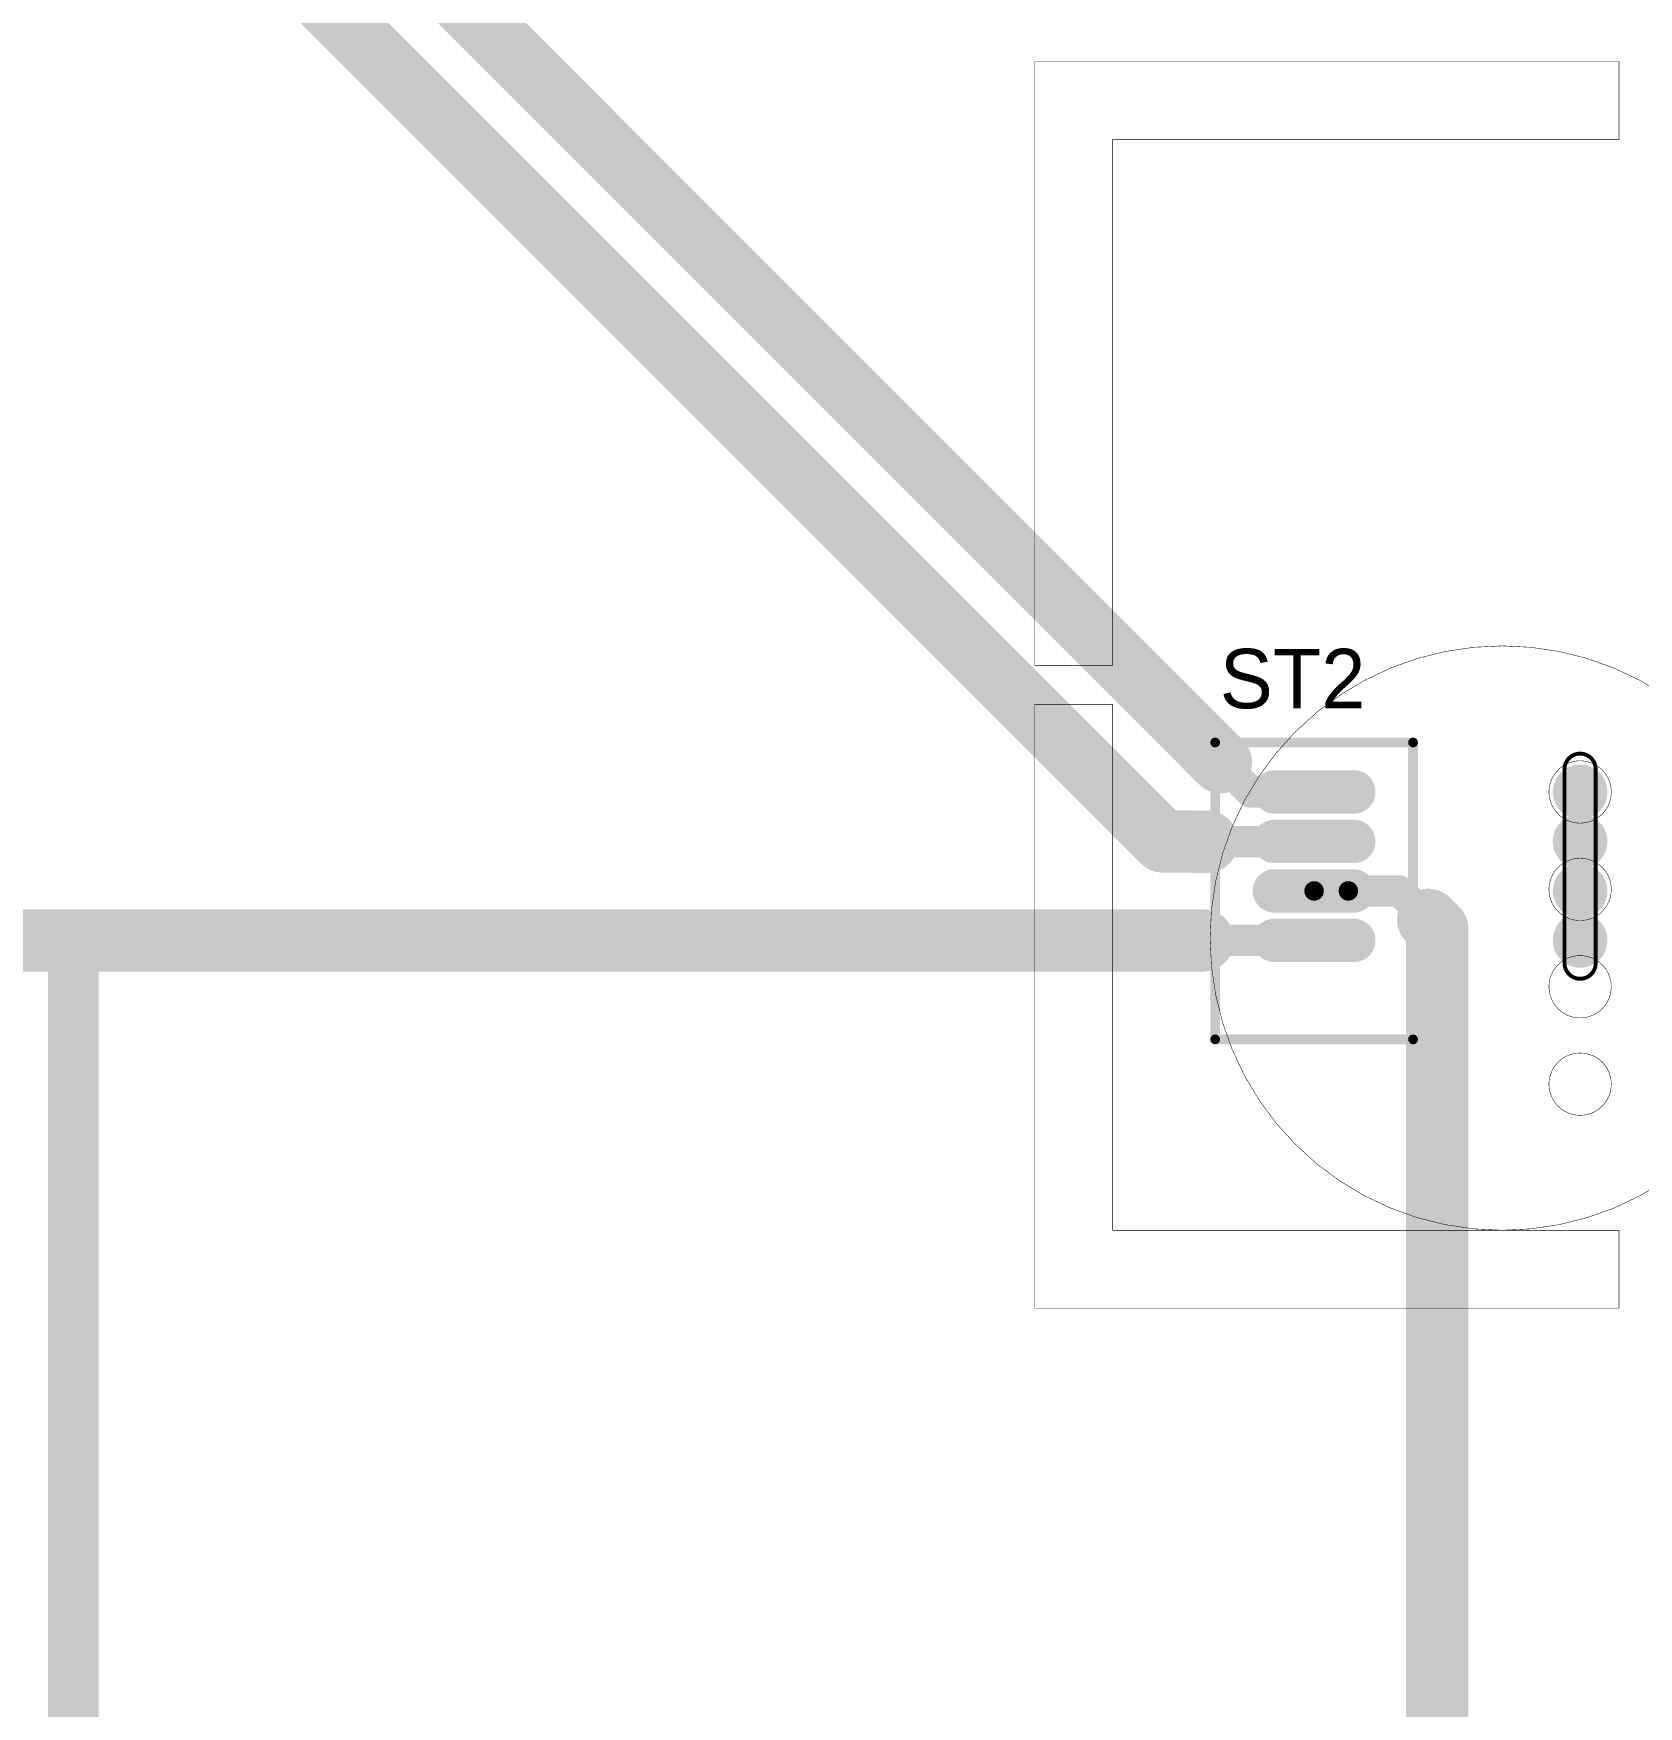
# Model space of a CAD drawing. Header units: millimetres. Extents: x 0 to 775, y 25 to 939.
# Drawn here: x 245.69 to 286.9, y 144.18 to 187.12 of the extents above; entities that cross this region are included whole.
import ezdxf

# ---------------------------------------------------------------- set-up
doc = ezdxf.new("R2010")
doc.units = ezdxf.units.MM
for name, color, linetype in [('BottomLayer', 5, 'Continuous'), ('BottomSolder', 6, 'Continuous'), ('KeepOutLayer', 6, 'Continuous'), ('Mechanical3', 76, 'Continuous'), ('Mechanical9', 56, 'Continuous'), ('MultiLayer', 9, 'Continuous'), ('TopLayer', 1, 'Continuous'), ('TopOverlay', 2, 'Continuous'), ('TopPaste', 8, 'Continuous'), ('TopSolder', 216, 'Continuous')]:
    doc.layers.add(name, color=color, linetype=linetype)

# ---------------------------------------------------------------- blocks, each defined once
blk = doc.blocks.new('BAND4_69')
at = {"layer": 'BottomLayer', "const_width": 0.6}
for points in [[(-0.3, 6.83, 1), (0.3, 6.83, 1)], [(0.97, 6.83, 1), (1.57, 6.83, 1)], [(2.24, 6.83, 1), (2.84, 6.83, 1)], [(3.51, 6.83, 1), (4.11, 6.83, 1)]]:
    blk.add_lwpolyline(points, format="xyb", close=True, dxfattribs=at)
at = {"layer": 'BottomSolder', "const_width": 0.702}
for points in [[(-0.351, 6.83, 1), (0.351, 6.83, 1)], [(0.919, 6.83, 1), (1.621, 6.83, 1)], [(2.189, 6.83, 1), (2.891, 6.83, 1)], [(3.459, 6.83, 1), (4.161, 6.83, 1)]]:
    blk.add_lwpolyline(points, format="xyb", close=True, dxfattribs=at)
at = {"layer": 'KeepOutLayer', "const_width": 0.1}
for points in [[(-0.585, 6.43, -1), (-0.585, 7.23)], [(4.395, 7.23, -1), (4.395, 6.43)]]:
    blk.add_lwpolyline(points, format="xyb", dxfattribs=at)
for points in [[(4.395, 7.23), (-0.585, 7.23)], [(4.395, 6.43), (-0.585, 6.43)]]:
    blk.add_lwpolyline(points, dxfattribs=at)
at = {"layer": 'KeepOutLayer', "const_width": 0.05}
for points in [[(-0.61, 7.23, 1), (-0.56, 7.23, 1)], [(-0.61, 7.23, 1), (-0.56, 7.23, 1)], [(4.37, 7.23, 1), (4.42, 7.23, 1)], [(4.37, 7.23, 1), (4.42, 7.23, 1)], [(-0.61, 6.43, 1), (-0.56, 6.43, 1)], [(-0.61, 6.43, 1), (-0.56, 6.43, 1)], [(4.37, 6.43, 1), (4.42, 6.43, 1)], [(4.37, 6.43, 1), (4.42, 6.43, 1)]]:
    blk.add_lwpolyline(points, format="xyb", close=True, dxfattribs=at)
at = {"layer": 'MultiLayer', "const_width": 0.6}
for points in [[(-0.3, 6.83, 1), (0.3, 6.83, 1)], [(0.97, 6.83, 1), (1.57, 6.83, 1)], [(2.24, 6.83, 1), (2.84, 6.83, 1)], [(3.51, 6.83, 1), (4.11, 6.83, 1)]]:
    blk.add_lwpolyline(points, format="xyb", close=True, dxfattribs=at)
at = {"layer": 'TopLayer'}
for points, const_width in [([(-0.3, 6.83, 1), (0.3, 6.83, 1)], 0.6), ([(0.97, 6.83, 1), (1.57, 6.83, 1)], 0.6), ([(2.24, 6.83, 1), (2.84, 6.83, 1)], 0.6), ([(3.51, 6.83, 1), (4.11, 6.83, 1)], 0.6), ([(-0.228, 1.02, 1), (0.228, 1.02, 1)], 0.455), ([(1.042, 1.02, 1), (1.498, 1.02, 1)], 0.455), ([(2.313, 1.02, 1), (2.768, 1.02, 1)], 0.455), ([(3.582, 1.02, 1), (4.038, 1.02, 1)], 0.455), ([(-0.228, -1.02, 1), (0.228, -1.02, 1)], 0.455), ([(1.042, -1.02, 1), (1.498, -1.02, 1)], 0.455), ([(2.313, -1.02, 1), (2.768, -1.02, 1)], 0.455), ([(3.582, -1.02, 1), (4.038, -1.02, 1)], 0.455)]:
    blk.add_lwpolyline(points, format="xyb", close=True, dxfattribs=dict(at, const_width=const_width))
at = {"layer": 'TopLayer', "const_width": 0.91}
for points in [[(0, 1.02), (0, -1.02)], [(1.27, 1.02), (1.27, -1.02)], [(2.54, 1.02), (2.54, -1.02)], [(3.81, 1.02), (3.81, -1.02)]]:
    blk.add_lwpolyline(points, dxfattribs=at)
at = {"layer": 'TopOverlay', "const_width": 0.25}
for points in [[(-1.27, -2.54), (-1.27, 2.54)], [(6.35, 2.54), (-1.27, 2.54)], [(6.35, -2.54), (6.35, 2.54)], [(6.35, -2.54), (-1.27, -2.54)]]:
    blk.add_lwpolyline(points, dxfattribs=at)
at = {"layer": 'TopOverlay', "const_width": 0.125}
for points in [[(-1.332, 2.54, 1), (-1.208, 2.54, 1)], [(-1.332, 2.54, 1), (-1.208, 2.54, 1)], [(6.288, 2.54, 1), (6.412, 2.54, 1)], [(6.288, 2.54, 1), (6.412, 2.54, 1)], [(-1.332, -2.54, 1), (-1.208, -2.54, 1)], [(-1.332, -2.54, 1), (-1.208, -2.54, 1)], [(6.288, -2.54, 1), (6.412, -2.54, 1)], [(6.288, -2.54, 1), (6.412, -2.54, 1)]]:
    blk.add_lwpolyline(points, format="xyb", close=True, dxfattribs=at)
at = {"layer": 'TopPaste', "const_width": 0.86}
for points in [[(0, 1.02), (0, -1.02)], [(1.27, 1.02), (1.27, -1.02)], [(2.54, 1.02), (2.54, -1.02)], [(3.81, 1.02), (3.81, -1.02)]]:
    blk.add_lwpolyline(points, dxfattribs=at)
at = {"layer": 'TopPaste', "const_width": 0.43}
for points in [[(-0.215, 1.02, 1), (0.215, 1.02, 1)], [(1.055, 1.02, 1), (1.485, 1.02, 1)], [(2.325, 1.02, 1), (2.755, 1.02, 1)], [(3.595, 1.02, 1), (4.025, 1.02, 1)], [(-0.215, -1.02, 1), (0.215, -1.02, 1)], [(1.055, -1.02, 1), (1.485, -1.02, 1)], [(2.325, -1.02, 1), (2.755, -1.02, 1)], [(3.595, -1.02, 1), (4.025, -1.02, 1)]]:
    blk.add_lwpolyline(points, format="xyb", close=True, dxfattribs=at)
at = {"layer": 'TopSolder'}
for points, const_width in [([(-0.351, 6.83, 1), (0.351, 6.83, 1)], 0.702), ([(0.919, 6.83, 1), (1.621, 6.83, 1)], 0.702), ([(2.189, 6.83, 1), (2.891, 6.83, 1)], 0.702), ([(3.459, 6.83, 1), (4.161, 6.83, 1)], 0.702), ([(-0.278, 1.02, 1), (0.278, 1.02, 1)], 0.557), ([(0.992, 1.02, 1), (1.548, 1.02, 1)], 0.557), ([(2.262, 1.02, 1), (2.818, 1.02, 1)], 0.557), ([(3.532, 1.02, 1), (4.088, 1.02, 1)], 0.557), ([(-0.278, -1.02, 1), (0.278, -1.02, 1)], 0.557), ([(0.992, -1.02, 1), (1.548, -1.02, 1)], 0.557), ([(2.262, -1.02, 1), (2.818, -1.02, 1)], 0.557), ([(3.532, -1.02, 1), (4.088, -1.02, 1)], 0.557)]:
    blk.add_lwpolyline(points, format="xyb", close=True, dxfattribs=dict(at, const_width=const_width))
at = {"layer": 'TopSolder', "const_width": 1.113}
for points in [[(0, 1.02), (0, -1.02)], [(1.27, 1.02), (1.27, -1.02)], [(2.54, 1.02), (2.54, -1.02)], [(3.81, 1.02), (3.81, -1.02)]]:
    blk.add_lwpolyline(points, dxfattribs=at)

msp = doc.modelspace()

# ---------------------------------------------------------------- linework, layer by layer
at = {"layer": 'Mechanical3', "const_width": 0.1}
for points in [[(285, 168.235, -0.99822), (285.8, 168.236)], [(285.8, 163.255, -0.99822), (285, 163.254)]]:
    msp.add_lwpolyline(points, format="xyb", dxfattribs=at)
for points in [[(285, 168.235), (285, 163.255)], [(285.8, 163.255), (285.8, 168.235)]]:
    msp.add_lwpolyline(points, dxfattribs=at)
at = {"layer": 'Mechanical3', "const_width": 0.05}
for points in [[(284.975, 168.235, 1), (285.025, 168.235, 1)], [(284.975, 168.235, 1), (285.025, 168.235, 1)], [(285.775, 168.236, 1), (285.825, 168.236, 1)], [(285.775, 168.235, 1), (285.825, 168.235, 1)], [(284.975, 163.255, 1), (285.025, 163.255, 1)], [(284.975, 163.254, 1), (285.025, 163.254, 1)], [(285.775, 163.255, 1), (285.825, 163.255, 1)], [(285.775, 163.255, 1), (285.825, 163.255, 1)]]:
    msp.add_lwpolyline(points, format="xyb", close=True, dxfattribs=at)
at = {"layer": 'Mechanical9', "const_width": 0.0127}
for points in [[(271.4, 186.4), (286.4, 186.4)], [(271.4, 170.9), (271.4, 186.4)], [(286.4, 184.4), (286.4, 186.4)], [(273.4, 170.9), (273.4, 184.4)], [(273.4, 184.4), (286.4, 184.4)], [(271.4, 170.9), (273.4, 170.9)], [(271.4, 169.9), (273.4, 169.9)], [(271.4, 154.4), (271.4, 169.9)], [(273.4, 156.4), (273.4, 169.9)], [(273.4, 156.4), (286.4, 156.4)], [(286.4, 154.4), (286.4, 156.4)], [(271.4, 154.4), (286.4, 154.4)]]:
    msp.add_lwpolyline(points, dxfattribs=at)
at = {"layer": 'Mechanical9'}
for points, const_width in [([(271.397, 186.4, 1), (271.403, 186.4, 1)], 0.00635), ([(271.397, 186.4, 1), (271.403, 186.4, 1)], 0.00635), ([(271.403, 186.4, 1), (271.397, 186.4, 1)], 0.00635), ([(271.395, 186.4, 1), (271.398, 186.4, 1)], 0.00317), ([(271.402, 186.4, 1), (271.405, 186.4, 1)], 0.00317), ([(271.503, 186.4, 1), (271.497, 186.4, 1)], 0.00635), ([(271.495, 186.4, 1), (271.498, 186.4, 1)], 0.00317), ([(271.502, 186.4, 1), (271.505, 186.4, 1)], 0.00317), ([(286.397, 186.4, 1), (286.403, 186.4, 1)], 0.00635), ([(286.397, 186.4, 1), (286.403, 186.4, 1)], 0.00635), ([(273.397, 184.4, 1), (273.403, 184.4, 1)], 0.00635), ([(273.397, 184.4, 1), (273.403, 184.4, 1)], 0.00635), ([(286.397, 184.4, 1), (286.403, 184.4, 1)], 0.00635), ([(286.397, 184.4, 1), (286.403, 184.4, 1)], 0.00635), ([(271.397, 170.9, 1), (271.403, 170.9, 1)], 0.00635), ([(271.397, 170.9, 1), (271.403, 170.9, 1)], 0.00635), ([(273.397, 170.9, 1), (273.403, 170.9, 1)], 0.00635), ([(273.397, 170.9, 1), (273.403, 170.9, 1)], 0.00635), ([(271.397, 169.9, 1), (271.403, 169.9, 1)], 0.00635), ([(271.397, 169.9, 1), (271.403, 169.9, 1)], 0.00635), ([(273.397, 169.9, 1), (273.403, 169.9, 1)], 0.00635), ([(273.397, 169.9, 1), (273.403, 169.9, 1)], 0.00635), ([(284.597, 167.65, 1), (284.603, 167.65, 1)], 0.00635), ([(284.597, 167.65, 1), (284.603, 167.65, 1)], 0.00635), ([(286.197, 167.65, 1), (286.203, 167.65, 1)], 0.00635), ([(286.197, 167.65, 1), (286.203, 167.65, 1)], 0.00635), ([(284.597, 165.15, 1), (284.603, 165.15, 1)], 0.00635), ([(284.597, 165.15, 1), (284.603, 165.15, 1)], 0.00635), ([(286.197, 165.15, 1), (286.203, 165.15, 1)], 0.00635), ([(286.197, 165.15, 1), (286.203, 165.15, 1)], 0.00635), ([(275.897, 163.9, 1), (275.903, 163.9, 1)], 0.00635), ([(275.897, 163.9, 1), (275.903, 163.9, 1)], 0.00635), ([(284.597, 162.65, 1), (284.603, 162.65, 1)], 0.00635), ([(284.597, 162.65, 1), (284.603, 162.65, 1)], 0.00635), ([(286.197, 162.65, 1), (286.203, 162.65, 1)], 0.00635), ([(286.197, 162.65, 1), (286.203, 162.65, 1)], 0.00635), ([(284.597, 160.15, 1), (284.603, 160.15, 1)], 0.00635), ([(284.597, 160.15, 1), (284.603, 160.15, 1)], 0.00635), ([(286.197, 160.15, 1), (286.203, 160.15, 1)], 0.00635), ([(286.197, 160.15, 1), (286.203, 160.15, 1)], 0.00635), ([(273.397, 156.4, 1), (273.403, 156.4, 1)], 0.00635), ([(273.397, 156.4, 1), (273.403, 156.4, 1)], 0.00635), ([(286.397, 156.4, 1), (286.403, 156.4, 1)], 0.00635), ([(286.397, 156.4, 1), (286.403, 156.4, 1)], 0.00635), ([(271.397, 154.4, 1), (271.403, 154.4, 1)], 0.00635), ([(271.397, 154.4, 1), (271.403, 154.4, 1)], 0.00635), ([(271.403, 154.4, 1), (271.397, 154.4, 1)], 0.00635), ([(271.403, 154.4, 1), (271.397, 154.4, 1)], 0.00635), ([(271.395, 154.4, 1), (271.398, 154.4, 1)], 0.00317), ([(271.395, 154.4, 1), (271.398, 154.4, 1)], 0.00317), ([(271.402, 154.4, 1), (271.405, 154.4, 1)], 0.00317), ([(271.402, 154.4, 1), (271.405, 154.4, 1)], 0.00317), ([(286.397, 154.4, 1), (286.403, 154.4, 1)], 0.00635), ([(286.397, 154.4, 1), (286.403, 154.4, 1)], 0.00635)]:
    msp.add_lwpolyline(points, format="xyb", close=True, dxfattribs=dict(at, const_width=const_width))
at = {"layer": 'Mechanical9', "const_width": 0.0127}
for points in [[(275.9, 163.9, -1), (290.9, 163.9)], [(284.6, 167.65, -1), (286.2, 167.65)], [(286.2, 167.65, -1), (284.6, 167.65)], [(284.6, 165.15, -1), (286.2, 165.15)], [(286.2, 165.15, -1), (284.6, 165.15)], [(290.9, 163.9, -1), (275.9, 163.9)], [(284.6, 162.65, -1), (286.2, 162.65)], [(286.2, 162.65, -1), (284.6, 162.65)], [(284.6, 160.15, -1), (286.2, 160.15)], [(286.2, 160.15, -1), (284.6, 160.15)]]:
    msp.add_lwpolyline(points, format="xyb", dxfattribs=at)
at = {"layer": 'TopLayer'}
for points, const_width in [([(244.161, 200.432), (276.176, 168.416)], 1.6), ([(243.134, 197.93), (274.685, 166.38)], 1.6), ([(276.176, 168.416), (276.176, 168.416)], 0.8), ([(276.176, 168.416), (276.943, 167.65)], 0.8), ([(276.943, 167.65), (278.57, 167.65)], 0.8), ([(274.685, 166.38), (275.823, 166.372)], 1.6), ([(275.823, 166.372), (278.57, 166.38)], 0.8), ([(278.57, 165.11), (279.449, 165.11)], 0.5), ([(279.449, 165.11), (280.758, 165.11)], 0.8), ([(280.758, 165.11), (281.501, 164.366)], 0.8), ([(281.501, 164.366), (281.73, 164.137)], 1.6), ([(281.73, 77.518), (281.73, 164.137)], 1.6), ([(215.929, 163.84), (246.712, 163.84)], 1.6), ([(246.712, 163.84), (275.718, 163.84)], 1.6), ([(246.712, 163.84), (246.712, 117.568)], 1.3), ([(275.718, 163.84), (278.57, 163.84)], 0.8)]:
    msp.add_lwpolyline(points, dxfattribs=dict(at, const_width=const_width))
for points, const_width in [([(275.776, 168.416, 1), (276.576, 168.416, 1)], 0.8), ([(275.976, 168.416, 1), (276.376, 168.416, 1)], 0.4), ([(275.976, 168.416, 1), (276.376, 168.416, 1)], 0.4), ([(275.976, 168.416, 1), (276.376, 168.416, 1)], 0.4), ([(276.743, 167.65, 1), (277.143, 167.65, 1)], 0.4), ([(276.743, 167.65, 1), (277.143, 167.65, 1)], 0.4), ([(278.37, 167.65, 1), (278.77, 167.65, 1)], 0.4), ([(274.285, 166.38, 1), (275.085, 166.38, 1)], 0.8), ([(274.285, 166.38, 1), (275.085, 166.38, 1)], 0.8), ([(275.423, 166.372, 1), (276.223, 166.372, 1)], 0.8), ([(275.623, 166.372, 1), (276.023, 166.372, 1)], 0.4), ([(278.37, 166.38, 1), (278.77, 166.38, 1)], 0.4), ([(278.445, 165.11, 1), (278.695, 165.11, 1)], 0.25), ([(279.249, 165.11, 1), (279.649, 165.11, 1)], 0.4), ([(279.324, 165.11, 1), (279.574, 165.11, 1)], 0.25), ([(280.558, 165.11, 1), (280.958, 165.11, 1)], 0.4), ([(280.558, 165.11, 1), (280.958, 165.11, 1)], 0.4), ([(281.101, 164.366, 1), (281.901, 164.366, 1)], 0.8), ([(281.33, 164.137, 1), (282.13, 164.137, 1)], 0.8), ([(281.33, 164.137, 1), (282.13, 164.137, 1)], 0.8), ([(246.312, 163.84, 1), (247.112, 163.84, 1)], 0.8), ([(246.312, 163.84, 1), (247.112, 163.84, 1)], 0.8), ([(246.387, 163.84, 1), (247.037, 163.84, 1)], 0.65), ([(275.318, 163.84, 1), (276.118, 163.84, 1)], 0.8), ([(281.301, 164.366, 1), (281.701, 164.366, 1)], 0.4), ([(275.518, 163.84, 1), (275.918, 163.84, 1)], 0.4), ([(278.37, 163.84, 1), (278.77, 163.84, 1)], 0.4)]:
    msp.add_lwpolyline(points, format="xyb", close=True, dxfattribs=dict(at, const_width=const_width))

# ---------------------------------------------------------------- block references
at = {"rotation": 270}
msp.add_blockref('BAND4_69', (278.57, 167.65), dxfattribs=at)

# ---------------------------------------------------------------- texts
at = {"layer": 'TopOverlay'}
msp.add_text('ST2', height=1.524, dxfattribs=at).set_placement((276.149, 169.799))

doc.saveas('drawing.dxf')
